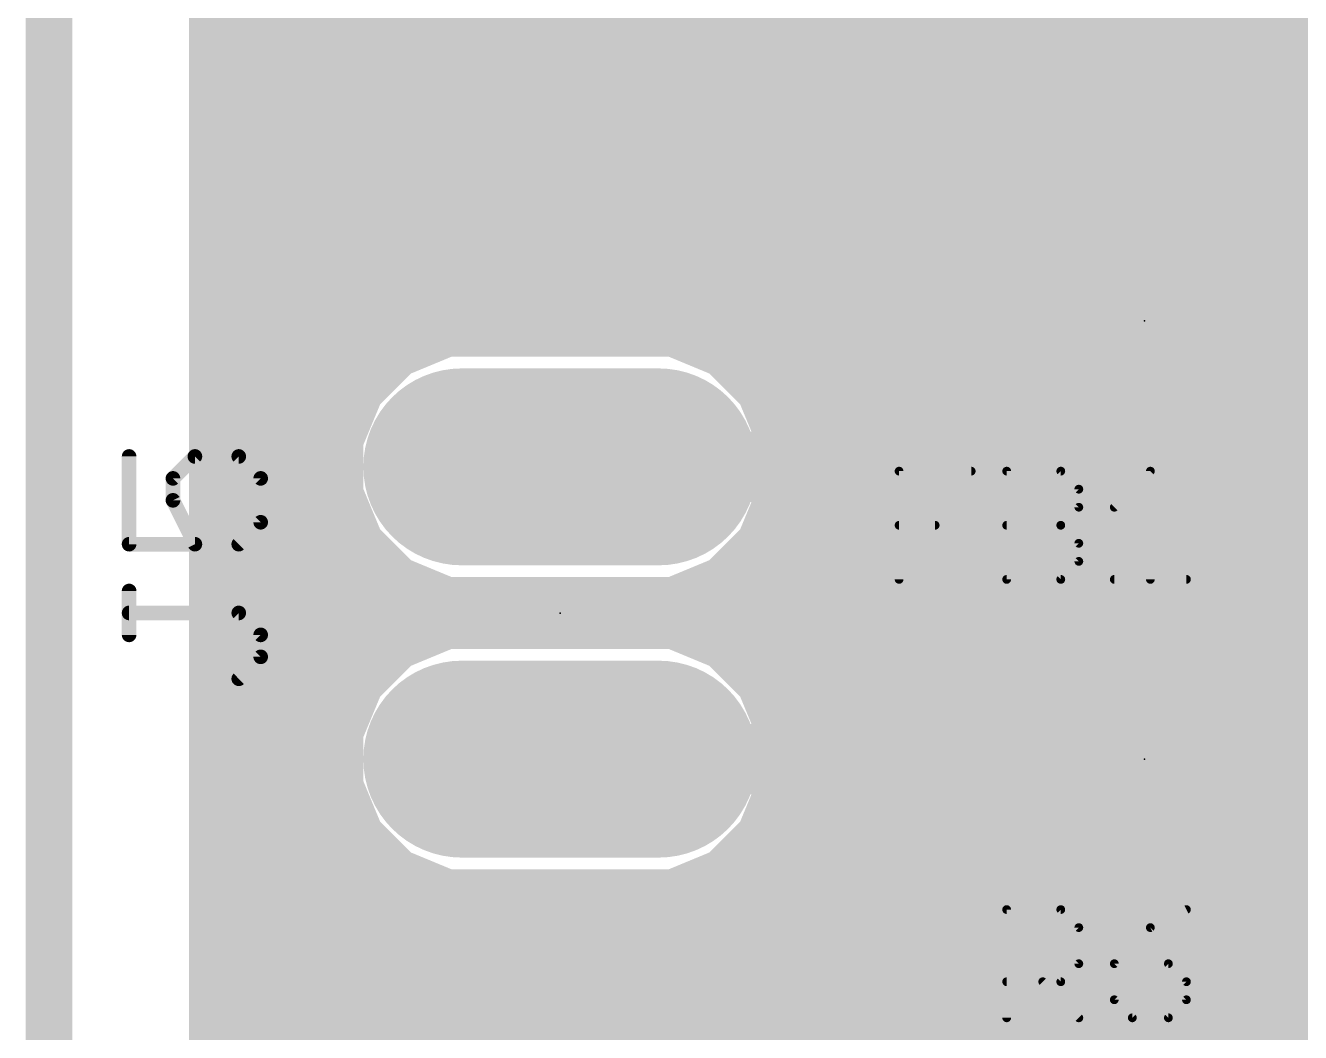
# Model space of a CAD drawing. Extents: x -0.2 to 42.2, y -0.3 to 59.1.
# Drawn here: x -0.2 to 10.88, y 10.96 to 19.71 of the extents above; entities that cross this region are included whole.
import ezdxf

# ---------------------------------------------------------------- set-up
doc = ezdxf.new("R2010")
doc.units = 0
for name, color, linetype in [('1', 22, 'CONTINUOUS'), ('16', 175, 'CONTINUOUS'), ('17', 82, 'CONTINUOUS'), ('18', 82, 'CONTINUOUS'), ('20', 7, 'CONTINUOUS'), ('21', 253, 'CONTINUOUS'), ('23', 7, 'CONTINUOUS'), ('25', 253, 'CONTINUOUS'), ('29', 253, 'CONTINUOUS'), ('30', 253, 'CONTINUOUS')]:
    doc.layers.add(name, color=color, linetype=linetype)

# ---------------------------------------------------------------- blocks, each defined once
blk = doc.blocks.new('RECT')
blk.add_solid([(-0.5, -0.5), (0.5, -0.5), (-0.5, 0.5), (0.5, 0.5)])
blk = doc.blocks.new('LONGP100')
at = {"const_width": 1}
blk.add_lwpolyline([(-0.5, 0), (0.5, 0)], dxfattribs=at)
at = {"const_width": 0.5}
for points in [[(-0.5, 0.25, 1), (-0.5, -0.25)], [(0.5, -0.25, 1), (0.5, 0.25)]]:
    blk.add_lwpolyline(points, format="xyb", dxfattribs=at)
blk = doc.blocks.new('ROUNDV')
at = {"const_width": 0.5}
blk.add_lwpolyline([(0, -0.25, 1), (0, 0.25, 1), (0, -0.25)], format="xyb", dxfattribs=at)

msp = doc.modelspace()

# ---------------------------------------------------------------- linework, layer by layer
at = {"layer": '1'}
for points, const_width in [([(1.4224, 1.4224), (1.4224, 56.5776)], 0.4064), ([(6.35, 17.78), (6.35, 20.549)], 0.6096), ([(1.4224, 19.9136), (5.0421, 19.9136)], 0.4064), ([(5.0421, 19.9394), (5.0421, 19.5807)], 0.4064), ([(7.6579, 19.5807), (7.6579, 19.8378)], 0.4064), ([(7.6579, 19.8378), (9.9821, 19.8378)], 0.4064), ([(9.9821, 19.8378), (9.9821, 19.7712)], 0.4064), ([(9.9821, 19.7712), (10.2202, 19.5331)], 0.4064), ([(5.0421, 19.5807), (5.2802, 19.3426)], 0.4064), ([(7.4198, 19.3426), (7.6579, 19.5807)], 0.4064), ([(10.2202, 19.5331), (12.7918, 19.5331)], 0.4064), ([(1.4224, 19.5072), (5.1156, 19.5072)], 0.4064), ([(7.5844, 19.5072), (16.4338, 19.5072)], 0.4064), ([(5.2802, 19.3426), (5.6388, 19.3426)], 0.4064), ([(5.6388, 19.3426), (5.6388, 17.6385)], 0.4064), ([(7.0612, 18.0746), (7.0612, 19.3426)], 0.4064), ([(7.0612, 19.3426), (7.4198, 19.3426)], 0.4064), ([(1.4224, 19.1008), (5.6388, 19.1008)], 0.4064), ([(7.0612, 19.1008), (16.4338, 19.1008)], 0.4064), ([(1.4224, 18.6944), (5.6388, 18.6944)], 0.4064), ([(7.0612, 18.6944), (16.4338, 18.6944)], 0.4064), ([(1.4224, 18.288), (5.6388, 18.288)], 0.4064), ([(7.0612, 18.288), (7.7433, 18.288)], 0.4064), ([(7.7567, 18.3014), (7.5186, 18.0633)], 0.4064), ([(9.3933, 18.3014), (7.7567, 18.3014)], 0.4064), ([(9.525, 18.1697), (9.3933, 18.3014)], 0.4064), ([(9.4067, 18.288), (9.6433, 18.288)], 0.4064), ([(9.6567, 18.3014), (9.525, 18.1697)], 0.4064), ([(11.2933, 18.3014), (9.6567, 18.3014)], 0.4064), ([(7.2796, 17.8562), (7.0612, 18.0746)], 0.4064), ([(7.5186, 18.0633), (7.5186, 17.8562)], 0.4064), ([(1.4224, 17.8816), (5.6388, 17.8816)], 0.4064), ([(6.985, 17.145), (6.35, 17.78)], 0.6096), ([(7.2542, 17.8816), (7.5186, 17.8816)], 0.4064), ([(7.5186, 17.8562), (7.2796, 17.8562)], 0.4064), ([(5.6388, 17.6385), (5.7471, 17.3771)], 0.4064), ([(1.4224, 17.4752), (5.7065, 17.4752)], 0.4064), ([(5.7471, 17.3771), (5.9471, 17.1771)], 0.4064), ([(8.575, 17.145), (6.985, 17.145)], 0.6096), ([(10.475, 15.24), (10.475, 17.145)], 0.6096), ([(5.9471, 17.1771), (6.5709, 16.5533)], 0.4064), ([(1.4224, 17.0688), (6.0554, 17.0688)], 0.4064), ([(3.4602, 17.0354), (3.0337, 16.8587)], 0.4064), ([(5.4298, 17.0354), (3.4602, 17.0354)], 0.4064), ([(5.8563, 16.8587), (5.4298, 17.0354)], 0.4064), ([(3.0337, 16.8587), (2.7073, 16.5323)], 0.4064), ([(6.1288, 16.5862), (5.8563, 16.8587)], 0.4064), ([(1.4224, 16.6624), (2.8373, 16.6624)], 0.4064), ([(6.0526, 16.6624), (6.4618, 16.6624)], 0.4064), ([(6.4915, 16.5862), (6.1288, 16.5862)], 0.4064), ([(6.5709, 16.5533), (6.4915, 16.5862)], 0.4064), ([(2.7073, 16.5323), (2.5306, 16.1058)], 0.4064), ([(1.4224, 16.256), (2.5928, 16.256)], 0.4064), ([(2.5306, 16.1058), (2.5306, 15.6442)], 0.4064), ([(4.445, 15.875), (6.35, 15.875)], 0.6096), ([(6.35, 15.875), (6.858, 15.367)], 0.6096), ([(1.4224, 15.8496), (2.5306, 15.8496)], 0.4064), ([(2.5306, 15.6442), (2.7073, 15.2177)], 0.4064), ([(1.4224, 15.4432), (2.6138, 15.4432)], 0.4064), ([(6.858, 15.367), (10.348, 15.367)], 0.6096), ([(10.348, 15.367), (10.475, 15.24)], 0.6096), ([(10.475, 13.335), (10.475, 15.24)], 0.6096), ([(2.7073, 15.2177), (3.0337, 14.8913)], 0.4064), ([(5.8563, 14.8913), (6.0921, 15.1271)], 0.4064), ([(6.0921, 15.1271), (6.2551, 14.9641)], 0.4064), ([(1.4224, 15.0368), (2.8881, 15.0368)], 0.4064), ([(6.0019, 15.0368), (6.1824, 15.0368)], 0.4064), ([(3.0337, 14.8913), (3.4602, 14.7146)], 0.4064), ([(5.4298, 14.7146), (5.8563, 14.8913)], 0.4064), ([(6.2551, 14.9641), (6.4551, 14.7641)], 0.4064), ([(6.4551, 14.7641), (6.7165, 14.6558)], 0.4064), ([(3.4602, 14.7146), (5.4298, 14.7146)], 0.4064), ([(6.7165, 14.6558), (9.7638, 14.6558)], 0.4064), ([(9.7638, 14.6558), (9.7638, 14.4914)], 0.4064), ([(1.4224, 14.6304), (9.7638, 14.6304)], 0.4064), ([(3.4602, 14.4954), (3.0337, 14.3187)], 0.4064), ([(5.4298, 14.4954), (3.4602, 14.4954)], 0.4064), ([(5.8563, 14.3187), (5.4298, 14.4954)], 0.4064), ([(7.7567, 14.4914), (7.5186, 14.2533)], 0.4064), ([(9.3933, 14.4914), (7.7567, 14.4914)], 0.4064), ([(9.525, 14.3597), (9.3933, 14.4914)], 0.4064), ([(9.6567, 14.4914), (9.525, 14.3597)], 0.4064), ([(9.7638, 14.4914), (9.6567, 14.4914)], 0.4064), ([(3.0337, 14.3187), (2.7073, 13.9923)], 0.4064), ([(6.1288, 14.0462), (5.8563, 14.3187)], 0.4064), ([(1.4224, 14.224), (2.9389, 14.224)], 0.4064), ([(5.9511, 14.224), (7.5186, 14.224)], 0.4064), ([(7.5186, 14.2533), (7.5186, 14.0462)], 0.4064), ([(2.7073, 13.9923), (2.5306, 13.5658)], 0.4064), ([(7.5186, 14.0462), (6.1288, 14.0462)], 0.4064), ([(1.4224, 13.8176), (2.6349, 13.8176)], 0.4064), ([(2.5306, 13.5658), (2.5306, 13.1042)], 0.4064), ([(4.445, 13.335), (6.985, 13.335)], 0.6096), ([(6.985, 13.335), (8.575, 13.335)], 0.6096), ([(1.4224, 13.4112), (2.5306, 13.4112)], 0.4064), ([(6.655, 13.005), (6.985, 13.335)], 0.4064), ([(2.5306, 13.1042), (2.7073, 12.6777)], 0.4064), ([(1.4224, 13.0048), (2.5718, 13.0048)], 0.4064), ([(6.655, 8.715), (6.655, 13.005)], 0.4064), ([(2.7073, 12.6777), (3.0337, 12.3513)], 0.4064), ([(1.4224, 12.5984), (2.7865, 12.5984)], 0.4064), ([(7.2646, 10.6714), (7.2646, 12.6238)], 0.4064), ([(7.2646, 12.6238), (7.5186, 12.6238)], 0.4064), ([(7.2646, 12.5984), (7.5186, 12.5984)], 0.4064), ([(7.5186, 12.6238), (7.5186, 12.4167)], 0.4064), ([(5.8563, 12.3513), (6.0454, 12.5404)], 0.4064), ([(6.0454, 12.5404), (6.0454, 10.4801)], 0.4064), ([(3.0337, 12.3513), (3.4602, 12.1746)], 0.4064), ([(5.4298, 12.1746), (5.8563, 12.3513)], 0.4064), ([(7.5186, 12.4167), (7.7567, 12.1786)], 0.4064), ([(9.3933, 12.1786), (9.525, 12.3103)], 0.4064), ([(9.525, 12.3103), (9.6567, 12.1786)], 0.4064), ([(1.4224, 12.192), (3.4182, 12.192)], 0.4064), ([(3.4602, 12.1746), (5.4298, 12.1746)], 0.4064), ([(5.4718, 12.192), (6.0454, 12.192)], 0.4064), ([(7.2646, 12.192), (7.7433, 12.192)], 0.4064), ([(7.7567, 12.1786), (9.3933, 12.1786)], 0.4064), ([(9.4067, 12.192), (9.6433, 12.192)], 0.4064), ([(9.6567, 12.1786), (11.2933, 12.1786)], 0.4064), ([(1.4224, 11.7856), (6.0454, 11.7856)], 0.4064), ([(7.2646, 11.7856), (15.6533, 11.7856)], 0.4064), ([(1.4224, 11.3792), (6.0454, 11.3792)], 0.4064), ([(7.2646, 11.3792), (16.9941, 11.3792)], 0.4064), ([(1.4224, 10.9728), (6.0454, 10.9728)], 0.4064), ([(7.2646, 10.9728), (15.8117, 10.9728)], 0.4064)]:
    msp.add_lwpolyline(points, dxfattribs=dict(at, const_width=const_width))
for points, const_width in [([(7.6579, 19.9394, 1), (7.6579, 19.7362)], 0.2032), ([(10.0539, 19.843, 1), (9.9103, 19.6993)], 0.2032), ([(9.9821, 19.7362, 1), (9.9821, 19.9394)], 0.2032), ([(9.8805, 19.7712, 1), (10.0837, 19.7712)], 0.2032), ([(5.1139, 19.6525, 1), (4.9703, 19.5088)], 0.2032), ([(7.7297, 19.5088, 1), (7.5861, 19.6525)], 0.2032), ([(10.2202, 19.6347, 1), (10.2202, 19.4315)], 0.2032), ([(1.4224, 19.6088, 1), (1.4224, 19.4056)], 0.2032), ([(4.9405, 19.5807, 1), (5.1437, 19.5807)], 0.2032), ([(5.1156, 19.4056, 1), (5.1156, 19.6088)], 0.2032), ([(7.5844, 19.6088, 1), (7.5844, 19.4056)], 0.2032), ([(7.5563, 19.5807, 1), (7.7595, 19.5807)], 0.2032), ([(10.1483, 19.4613, 1), (10.292, 19.6049)], 0.2032), ([(5.2802, 19.4442, 1), (5.2802, 19.241)], 0.2032), ([(5.2083, 19.2708, 1), (5.352, 19.4144)], 0.2032), ([(5.7404, 19.3426, 1), (5.5372, 19.3426)], 0.2032), ([(5.6388, 19.241, 1), (5.6388, 19.4442)], 0.2032), ([(7.1628, 19.3426, 1), (6.9596, 19.3426)], 0.2032), ([(7.0612, 19.4442, 1), (7.0612, 19.241)], 0.2032), ([(7.348, 19.4144, 1), (7.4917, 19.2708)], 0.2032), ([(7.4198, 19.241, 1), (7.4198, 19.4442)], 0.2032), ([(1.4224, 19.2024, 1), (1.4224, 18.9992)], 0.2032), ([(5.6388, 18.9992, 1), (5.6388, 19.2024)], 0.2032), ([(7.0612, 19.2024, 1), (7.0612, 18.9992)], 0.2032), ([(1.4224, 18.796, 1), (1.4224, 18.5928)], 0.2032), ([(5.6388, 18.5928, 1), (5.6388, 18.796)], 0.2032), ([(7.0612, 18.796, 1), (7.0612, 18.5928)], 0.2032), ([(1.4224, 18.3896, 1), (1.4224, 18.1864)], 0.2032), ([(5.6388, 18.1864, 1), (5.6388, 18.3896)], 0.2032), ([(7.0612, 18.3896, 1), (7.0612, 18.1864)], 0.2032), ([(7.7567, 18.403, 1), (7.7567, 18.1998)], 0.2032), ([(7.8285, 18.2296, 1), (7.6848, 18.3732)], 0.2032), ([(7.7433, 18.1864, 1), (7.7433, 18.3896)], 0.2032), ([(9.4652, 18.3732, 1), (9.3215, 18.2296)], 0.2032), ([(9.4067, 18.3896, 1), (9.4067, 18.1864)], 0.2032), ([(9.3933, 18.1998, 1), (9.3933, 18.403)], 0.2032), ([(9.6567, 18.403, 1), (9.6567, 18.1998)], 0.2032), ([(9.7285, 18.2296, 1), (9.5848, 18.3732)], 0.2032), ([(9.6433, 18.1864, 1), (9.6433, 18.3896)], 0.2032), ([(9.4532, 18.2416, 1), (9.5968, 18.0979)], 0.2032), ([(9.4532, 18.0979, 1), (9.5968, 18.2416)], 0.2032), ([(7.133, 18.1464, 1), (6.9894, 18.0027)], 0.2032), ([(7.6202, 18.0633, 1), (7.417, 18.0633)], 0.2032), ([(7.4468, 18.1352, 1), (7.5904, 17.9915)], 0.2032), ([(1.4224, 17.9832, 1), (1.4224, 17.78)], 0.2032), ([(5.6388, 17.78, 1), (5.6388, 17.9832)], 0.2032), ([(6.4578, 17.8878, 1), (6.2422, 17.6722)], 0.3048), ([(6.9596, 18.0746, 1), (7.1628, 18.0746)], 0.2032), ([(7.2542, 17.9832, 1), (7.2542, 17.78)], 0.2032), ([(7.5186, 17.78, 1), (7.5186, 17.9832)], 0.2032), ([(7.2796, 17.9578, 1), (7.2796, 17.7546)], 0.2032), ([(7.2077, 17.7844, 1), (7.3514, 17.928)], 0.2032), ([(7.417, 17.8562, 1), (7.6202, 17.8562)], 0.2032), ([(7.5186, 17.7546, 1), (7.5186, 17.9578)], 0.2032), ([(6.1976, 17.78, 1), (6.5024, 17.78)], 0.3048), ([(5.7327, 17.6774, 1), (5.5449, 17.5997)], 0.2032), ([(5.5372, 17.6385, 1), (5.7404, 17.6385)], 0.2032), ([(1.4224, 17.5768, 1), (1.4224, 17.3736)], 0.2032), ([(5.7065, 17.3736, 1), (5.7065, 17.5768)], 0.2032), ([(5.8189, 17.449, 1), (5.6752, 17.3053)], 0.2032), ([(5.6532, 17.3383, 1), (5.8409, 17.416)], 0.2032), ([(6.985, 17.2974, 1), (6.985, 16.9926)], 0.3048), ([(6.8772, 17.0372, 1), (7.0928, 17.2528)], 0.3048), ([(8.575, 16.9926, 1), (8.575, 17.2974)], 0.3048), ([(10.6274, 17.145, 1), (10.3226, 17.145)], 0.3048), ([(6.019, 17.2489, 1), (5.8753, 17.1052)], 0.2032), ([(5.8753, 17.1052, 1), (6.019, 17.2489)], 0.2032), ([(1.4224, 17.1704, 1), (1.4224, 16.9672)], 0.2032), ([(3.4602, 17.137, 1), (3.4602, 16.9338)], 0.2032), ([(3.4991, 16.9415, 1), (3.4213, 17.1293)], 0.2032), ([(5.4687, 17.1293, 1), (5.3909, 16.9415)], 0.2032), ([(5.4298, 16.9338, 1), (5.4298, 17.137)], 0.2032), ([(6.0554, 16.9672, 1), (6.0554, 17.1704)], 0.2032), ([(2.9948, 16.9526, 1), (3.0726, 16.7649)], 0.2032), ([(3.1055, 16.7869, 1), (2.9618, 16.9306)], 0.2032), ([(5.9282, 16.9306, 1), (5.7845, 16.7869)], 0.2032), ([(5.8174, 16.7649, 1), (5.8952, 16.9526)], 0.2032), ([(1.4224, 16.764, 1), (1.4224, 16.5608)], 0.2032), ([(2.8373, 16.5608, 1), (2.8373, 16.764)], 0.2032), ([(6.0526, 16.764, 1), (6.0526, 16.5608)], 0.2032), ([(6.4618, 16.5608, 1), (6.4618, 16.764)], 0.2032), ([(6.1288, 16.6878, 1), (6.1288, 16.4846)], 0.2032), ([(6.057, 16.5144, 1), (6.2007, 16.658)], 0.2032), ([(6.5303, 16.6801, 1), (6.4526, 16.4923)], 0.2032), ([(6.4915, 16.4846, 1), (6.4915, 16.6878)], 0.2032), ([(6.5321, 16.4594, 1), (6.6098, 16.6471)], 0.2032), ([(2.6354, 16.6042, 1), (2.7791, 16.4605)], 0.2032), ([(2.8011, 16.4934, 1), (2.6134, 16.5712)], 0.2032), ([(6.4991, 16.4814, 1), (6.6428, 16.6251)], 0.2032), ([(1.4224, 16.3576, 1), (1.4224, 16.1544)], 0.2032), ([(2.5928, 16.1544, 1), (2.5928, 16.3576)], 0.2032), ([(2.6322, 16.1058, 1), (2.429, 16.1058)], 0.2032), ([(2.4367, 16.1447, 1), (2.6245, 16.0669)], 0.2032), ([(4.445, 16.0274, 1), (4.445, 15.7226)], 0.3048), ([(6.4578, 15.9828, 1), (6.2422, 15.7672)], 0.3048), ([(6.35, 15.7226, 1), (6.35, 16.0274)], 0.3048), ([(1.4224, 15.9512, 1), (1.4224, 15.748)], 0.2032), ([(2.5306, 15.748, 1), (2.5306, 15.9512)], 0.2032), ([(2.6245, 15.6831, 1), (2.4367, 15.6053)], 0.2032), ([(2.429, 15.6442, 1), (2.6322, 15.6442)], 0.2032), ([(1.4224, 15.5448, 1), (1.4224, 15.3416)], 0.2032), ([(2.6138, 15.3416, 1), (2.6138, 15.5448)], 0.2032), ([(6.858, 15.5194, 1), (6.858, 15.2146)], 0.3048), ([(10.4558, 15.4748, 1), (10.2402, 15.2592)], 0.3048), ([(10.348, 15.2146, 1), (10.348, 15.5194)], 0.3048), ([(6.7502, 15.2592, 1), (6.9658, 15.4748)], 0.3048), ([(10.6274, 15.24, 1), (10.3226, 15.24)], 0.3048), ([(2.7791, 15.2895, 1), (2.6354, 15.1458)], 0.2032), ([(10.3672, 15.1322, 1), (10.5828, 15.3478)], 0.3048), ([(2.6134, 15.1788, 1), (2.8011, 15.2566)], 0.2032), ([(6.164, 15.1989, 1), (6.0203, 15.0552)], 0.2032), ([(6.164, 15.0552, 1), (6.0203, 15.1989)], 0.2032), ([(10.3226, 15.24, 1), (10.6274, 15.24)], 0.3048), ([(1.4224, 15.1384, 1), (1.4224, 14.9352)], 0.2032), ([(2.8881, 14.9352, 1), (2.8881, 15.1384)], 0.2032), ([(6.0019, 15.1384, 1), (6.0019, 14.9352)], 0.2032), ([(6.1824, 14.9352, 1), (6.1824, 15.1384)], 0.2032), ([(3.0726, 14.9851, 1), (2.9948, 14.7974)], 0.2032), ([(5.8952, 14.7974, 1), (5.8174, 14.9851)], 0.2032), ([(6.3269, 15.036, 1), (6.1832, 14.8923)], 0.2032), ([(6.1832, 14.8923, 1), (6.3269, 15.036)], 0.2032), ([(2.9618, 14.8194, 1), (3.1055, 14.9631)], 0.2032), ([(5.7845, 14.9631, 1), (5.9282, 14.8194)], 0.2032), ([(6.494, 14.8579, 1), (6.4163, 14.6702)], 0.2032), ([(3.4602, 14.8162, 1), (3.4602, 14.613)], 0.2032), ([(3.4213, 14.6207, 1), (3.4991, 14.8085)], 0.2032), ([(5.3909, 14.8085, 1), (5.4687, 14.6207)], 0.2032), ([(5.4298, 14.613, 1), (5.4298, 14.8162)], 0.2032), ([(6.3833, 14.6922, 1), (6.527, 14.8359)], 0.2032), ([(6.7165, 14.7574, 1), (6.7165, 14.5542)], 0.2032), ([(9.8654, 14.6558, 1), (9.6622, 14.6558)], 0.2032), ([(9.7638, 14.5542, 1), (9.7638, 14.7574)], 0.2032), ([(1.4224, 14.732, 1), (1.4224, 14.5288)], 0.2032), ([(6.6777, 14.5619, 1), (6.7554, 14.7497)], 0.2032), ([(9.7638, 14.5288, 1), (9.7638, 14.732)], 0.2032), ([(3.4602, 14.597, 1), (3.4602, 14.3938)], 0.2032), ([(3.4991, 14.4015, 1), (3.4213, 14.5893)], 0.2032), ([(5.4687, 14.5893, 1), (5.3909, 14.4015)], 0.2032), ([(5.4298, 14.3938, 1), (5.4298, 14.597)], 0.2032), ([(7.7567, 14.593, 1), (7.7567, 14.3898)], 0.2032), ([(7.8285, 14.4196, 1), (7.6848, 14.5632)], 0.2032), ([(9.4652, 14.5632, 1), (9.3215, 14.4196)], 0.2032), ([(9.3933, 14.3898, 1), (9.3933, 14.593)], 0.2032), ([(9.6567, 14.593, 1), (9.6567, 14.3898)], 0.2032), ([(9.7285, 14.4196, 1), (9.5848, 14.5632)], 0.2032), ([(9.7638, 14.3898, 1), (9.7638, 14.593)], 0.2032), ([(3.1055, 14.2469, 1), (2.9618, 14.3906)], 0.2032), ([(5.9282, 14.3906, 1), (5.7845, 14.2469)], 0.2032), ([(9.4532, 14.4316, 1), (9.5968, 14.2879)], 0.2032), ([(9.4532, 14.2879, 1), (9.5968, 14.4316)], 0.2032), ([(9.6622, 14.4914, 1), (9.8654, 14.4914)], 0.2032), ([(1.4224, 14.3256, 1), (1.4224, 14.1224)], 0.2032), ([(2.9948, 14.4126, 1), (3.0726, 14.2249)], 0.2032), ([(2.9389, 14.1224, 1), (2.9389, 14.3256)], 0.2032), ([(5.8174, 14.2249, 1), (5.8952, 14.4126)], 0.2032), ([(5.9511, 14.3256, 1), (5.9511, 14.1224)], 0.2032), ([(7.6202, 14.2533, 1), (7.417, 14.2533)], 0.2032), ([(7.4468, 14.3252, 1), (7.5904, 14.1815)], 0.2032), ([(7.5186, 14.1224, 1), (7.5186, 14.3256)], 0.2032), ([(2.8011, 13.9534, 1), (2.6134, 14.0312)], 0.2032), ([(6.1288, 14.1478, 1), (6.1288, 13.9446)], 0.2032), ([(6.057, 13.9744, 1), (6.2007, 14.118)], 0.2032), ([(7.5186, 13.9446, 1), (7.5186, 14.1478)], 0.2032), ([(2.6354, 14.0642, 1), (2.7791, 13.9205)], 0.2032), ([(7.417, 14.0462, 1), (7.6202, 14.0462)], 0.2032), ([(1.4224, 13.9192, 1), (1.4224, 13.716)], 0.2032), ([(2.6349, 13.716, 1), (2.6349, 13.9192)], 0.2032), ([(2.6322, 13.5658, 1), (2.429, 13.5658)], 0.2032), ([(2.4367, 13.6047, 1), (2.6245, 13.5269)], 0.2032), ([(4.445, 13.4874, 1), (4.445, 13.1826)], 0.3048), ([(6.985, 13.4874, 1), (6.985, 13.1826)], 0.3048), ([(6.985, 13.1826, 1), (6.985, 13.4874)], 0.3048), ([(8.575, 13.1826, 1), (8.575, 13.4874)], 0.3048), ([(1.4224, 13.5128, 1), (1.4224, 13.3096)], 0.2032), ([(2.5306, 13.3096, 1), (2.5306, 13.5128)], 0.2032), ([(7.0568, 13.2632, 1), (6.9132, 13.4068)], 0.2032), ([(10.3226, 13.335, 1), (10.6274, 13.335)], 0.3048), ([(2.6245, 13.1431, 1), (2.4367, 13.0653)], 0.2032), ([(1.4224, 13.1064, 1), (1.4224, 12.9032)], 0.2032), ([(2.429, 13.1042, 1), (2.6322, 13.1042)], 0.2032), ([(2.5718, 12.9032, 1), (2.5718, 13.1064)], 0.2032), ([(6.7566, 13.005, 1), (6.5534, 13.005)], 0.2032), ([(6.5832, 13.0768, 1), (6.7268, 12.9332)], 0.2032), ([(2.7791, 12.7495, 1), (2.6354, 12.6058)], 0.2032), ([(1.4224, 12.7, 1), (1.4224, 12.4968)], 0.2032), ([(2.6134, 12.6388, 1), (2.8011, 12.7166)], 0.2032), ([(2.7865, 12.4968, 1), (2.7865, 12.7)], 0.2032), ([(7.3662, 12.6238, 1), (7.163, 12.6238)], 0.2032), ([(7.2646, 12.7254, 1), (7.2646, 12.5222)], 0.2032), ([(7.2646, 12.7, 1), (7.2646, 12.4968)], 0.2032), ([(7.6202, 12.6238, 1), (7.417, 12.6238)], 0.2032), ([(7.5186, 12.5222, 1), (7.5186, 12.7254)], 0.2032), ([(7.5186, 12.4968, 1), (7.5186, 12.7)], 0.2032), ([(6.147, 12.5404, 1), (5.9438, 12.5404)], 0.2032), ([(6.1172, 12.4685, 1), (5.9736, 12.6122)], 0.2032), ([(3.0726, 12.4451, 1), (2.9948, 12.2574)], 0.2032), ([(5.8952, 12.2574, 1), (5.8174, 12.4451)], 0.2032), ([(7.5904, 12.4885, 1), (7.4468, 12.3448)], 0.2032), ([(2.9618, 12.2794, 1), (3.1055, 12.4231)], 0.2032), ([(5.7845, 12.4231, 1), (5.9282, 12.2794)], 0.2032), ([(7.417, 12.4167, 1), (7.6202, 12.4167)], 0.2032), ([(9.5968, 12.3821, 1), (9.4532, 12.2384)], 0.2032), ([(9.5968, 12.2384, 1), (9.4532, 12.3821)], 0.2032), ([(1.4224, 12.2936, 1), (1.4224, 12.0904)], 0.2032), ([(3.4602, 12.2762, 1), (3.4602, 12.073)], 0.2032), ([(3.4182, 12.0904, 1), (3.4182, 12.2936)], 0.2032), ([(3.4213, 12.0807, 1), (3.4991, 12.2685)], 0.2032), ([(5.3909, 12.2685, 1), (5.4687, 12.0807)], 0.2032), ([(5.4718, 12.2936, 1), (5.4718, 12.0904)], 0.2032), ([(5.4298, 12.073, 1), (5.4298, 12.2762)], 0.2032), ([(6.0454, 12.0904, 1), (6.0454, 12.2936)], 0.2032), ([(7.2646, 12.2936, 1), (7.2646, 12.0904)], 0.2032), ([(7.7567, 12.2802, 1), (7.7567, 12.077)], 0.2032), ([(7.6848, 12.1068, 1), (7.8285, 12.2504)], 0.2032), ([(7.7433, 12.0904, 1), (7.7433, 12.2936)], 0.2032), ([(9.3215, 12.2504, 1), (9.4652, 12.1068)], 0.2032), ([(9.4067, 12.2936, 1), (9.4067, 12.0904)], 0.2032), ([(9.3933, 12.077, 1), (9.3933, 12.2802)], 0.2032), ([(9.6567, 12.2802, 1), (9.6567, 12.077)], 0.2032), ([(9.5848, 12.1068, 1), (9.7285, 12.2504)], 0.2032), ([(9.6433, 12.0904, 1), (9.6433, 12.2936)], 0.2032), ([(1.4224, 11.8872, 1), (1.4224, 11.684)], 0.2032), ([(6.0454, 11.684, 1), (6.0454, 11.8872)], 0.2032), ([(7.2646, 11.8872, 1), (7.2646, 11.684)], 0.2032), ([(1.4224, 11.4808, 1), (1.4224, 11.2776)], 0.2032), ([(6.0454, 11.2776, 1), (6.0454, 11.4808)], 0.2032), ([(7.2646, 11.4808, 1), (7.2646, 11.2776)], 0.2032), ([(1.4224, 11.0744, 1), (1.4224, 10.8712)], 0.2032), ([(6.0454, 10.8712, 1), (6.0454, 11.0744)], 0.2032), ([(7.2646, 11.0744, 1), (7.2646, 10.8712)], 0.2032)]:
    msp.add_lwpolyline(points, format="xyb", dxfattribs=dict(at, const_width=const_width))
at = {"layer": '16', "const_width": 0.4064}
for points in [[(1.4224, 1.4224), (1.4224, 56.5776)], [(1.4224, 19.9136), (40.5776, 19.9136)], [(1.4224, 19.5072), (40.5776, 19.5072)], [(1.4224, 19.1008), (40.5776, 19.1008)], [(1.4224, 18.6944), (40.5776, 18.6944)], [(1.4224, 18.288), (40.5776, 18.288)], [(1.4224, 17.8816), (40.5776, 17.8816)], [(1.4224, 17.4752), (40.5776, 17.4752)], [(1.4224, 17.0688), (40.5776, 17.0688)], [(3.4602, 17.0354), (3.0337, 16.8587)], [(5.4298, 17.0354), (3.4602, 17.0354)], [(5.8563, 16.8587), (5.4298, 17.0354)], [(3.0337, 16.8587), (2.7073, 16.5323)], [(6.1827, 16.5323), (5.8563, 16.8587)], [(1.4224, 16.6624), (2.8373, 16.6624)], [(6.0526, 16.6624), (40.5776, 16.6624)], [(2.7073, 16.5323), (2.5306, 16.1058)], [(6.3594, 16.1058), (6.1827, 16.5323)], [(1.4224, 16.256), (2.5928, 16.256)], [(6.2972, 16.256), (40.5776, 16.256)], [(2.5306, 16.1058), (2.5306, 15.6442)], [(6.3594, 15.6442), (6.3594, 16.1058)], [(1.4224, 15.8496), (2.5306, 15.8496)], [(6.3594, 15.8496), (40.5776, 15.8496)], [(2.5306, 15.6442), (2.7073, 15.2177)], [(6.1827, 15.2177), (6.3594, 15.6442)], [(1.4224, 15.4432), (2.6138, 15.4432)], [(6.2761, 15.4432), (40.5776, 15.4432)], [(2.7073, 15.2177), (3.0337, 14.8913)], [(5.8563, 14.8913), (6.1827, 15.2177)], [(1.4224, 15.0368), (2.8881, 15.0368)], [(6.0019, 15.0368), (40.5776, 15.0368)], [(3.0337, 14.8913), (3.4602, 14.7146)], [(5.4298, 14.7146), (5.8563, 14.8913)], [(3.4602, 14.7146), (5.4298, 14.7146)], [(1.4224, 14.6304), (40.5776, 14.6304)], [(3.4602, 14.4954), (3.0337, 14.3187)], [(5.4298, 14.4954), (3.4602, 14.4954)], [(5.8563, 14.3187), (5.4298, 14.4954)], [(3.0337, 14.3187), (2.7073, 13.9923)], [(6.1827, 13.9923), (5.8563, 14.3187)], [(1.4224, 14.224), (2.9389, 14.224)], [(5.9511, 14.224), (40.5776, 14.224)], [(2.7073, 13.9923), (2.5306, 13.5658)], [(6.3594, 13.5658), (6.1827, 13.9923)], [(1.4224, 13.8176), (2.6349, 13.8176)], [(6.2551, 13.8176), (40.5776, 13.8176)], [(2.5306, 13.5658), (2.5306, 13.1042)], [(6.3594, 13.1042), (6.3594, 13.5658)], [(1.4224, 13.4112), (2.5306, 13.4112)], [(6.3594, 13.4112), (15.7102, 13.4112)], [(2.5306, 13.1042), (2.7073, 12.6777)], [(6.1827, 12.6777), (6.3594, 13.1042)], [(1.4224, 13.0048), (2.5718, 13.0048)], [(6.3182, 13.0048), (15.3496, 13.0048)], [(2.7073, 12.6777), (3.0337, 12.3513)], [(5.8563, 12.3513), (6.1827, 12.6777)], [(1.4224, 12.5984), (2.7865, 12.5984)], [(6.1035, 12.5984), (15.3496, 12.5984)], [(3.0337, 12.3513), (3.4602, 12.1746)], [(5.4298, 12.1746), (5.8563, 12.3513)], [(1.4224, 12.192), (3.4182, 12.192)], [(3.4602, 12.1746), (5.4298, 12.1746)], [(5.4718, 12.192), (15.3496, 12.192)], [(1.4224, 11.7856), (15.6533, 11.7856)], [(1.4224, 11.3792), (40.5776, 11.3792)], [(1.4224, 10.9728), (15.8117, 10.9728)]]:
    msp.add_lwpolyline(points, dxfattribs=at)
at = {"layer": '16', "const_width": 0.2032}
for points in [[(1.4224, 19.6088, 1), (1.4224, 19.4056)], [(1.4224, 19.2024, 1), (1.4224, 18.9992)], [(1.4224, 18.796, 1), (1.4224, 18.5928)], [(1.4224, 18.3896, 1), (1.4224, 18.1864)], [(1.4224, 17.9832, 1), (1.4224, 17.78)], [(1.4224, 17.5768, 1), (1.4224, 17.3736)], [(1.4224, 17.1704, 1), (1.4224, 16.9672)], [(3.4602, 17.137, 1), (3.4602, 16.9338)], [(3.4991, 16.9415, 1), (3.4213, 17.1293)], [(5.4687, 17.1293, 1), (5.3909, 16.9415)], [(5.4298, 16.9338, 1), (5.4298, 17.137)], [(2.9948, 16.9526, 1), (3.0726, 16.7649)], [(3.1055, 16.7869, 1), (2.9618, 16.9306)], [(5.9282, 16.9306, 1), (5.7845, 16.7869)], [(5.8174, 16.7649, 1), (5.8952, 16.9526)], [(1.4224, 16.764, 1), (1.4224, 16.5608)], [(2.8373, 16.5608, 1), (2.8373, 16.764)], [(6.0526, 16.764, 1), (6.0526, 16.5608)], [(2.6354, 16.6042, 1), (2.7791, 16.4605)], [(2.8011, 16.4934, 1), (2.6134, 16.5712)], [(6.2766, 16.5712, 1), (6.0889, 16.4934)], [(6.1109, 16.4605, 1), (6.2546, 16.6042)], [(1.4224, 16.3576, 1), (1.4224, 16.1544)], [(2.5928, 16.1544, 1), (2.5928, 16.3576)], [(6.2972, 16.3576, 1), (6.2972, 16.1544)], [(2.6322, 16.1058, 1), (2.429, 16.1058)], [(6.461, 16.1058, 1), (6.2578, 16.1058)], [(2.4367, 16.1447, 1), (2.6245, 16.0669)], [(6.2655, 16.0669, 1), (6.4533, 16.1447)], [(1.4224, 15.9512, 1), (1.4224, 15.748)], [(2.5306, 15.748, 1), (2.5306, 15.9512)], [(6.3594, 15.9512, 1), (6.3594, 15.748)], [(2.6245, 15.6831, 1), (2.4367, 15.6053)], [(2.429, 15.6442, 1), (2.6322, 15.6442)], [(6.2578, 15.6442, 1), (6.461, 15.6442)], [(6.4533, 15.6053, 1), (6.2655, 15.6831)], [(1.4224, 15.5448, 1), (1.4224, 15.3416)], [(2.6138, 15.3416, 1), (2.6138, 15.5448)], [(6.2761, 15.5448, 1), (6.2761, 15.3416)], [(2.7791, 15.2895, 1), (2.6354, 15.1458)], [(6.2546, 15.1458, 1), (6.1109, 15.2895)], [(2.6134, 15.1788, 1), (2.8011, 15.2566)], [(6.0889, 15.2566, 1), (6.2766, 15.1788)], [(1.4224, 15.1384, 1), (1.4224, 14.9352)], [(2.8881, 14.9352, 1), (2.8881, 15.1384)], [(6.0019, 15.1384, 1), (6.0019, 14.9352)], [(3.0726, 14.9851, 1), (2.9948, 14.7974)], [(5.8952, 14.7974, 1), (5.8174, 14.9851)], [(2.9618, 14.8194, 1), (3.1055, 14.9631)], [(5.7845, 14.9631, 1), (5.9282, 14.8194)], [(3.4602, 14.8162, 1), (3.4602, 14.613)], [(3.4213, 14.6207, 1), (3.4991, 14.8085)], [(5.3909, 14.8085, 1), (5.4687, 14.6207)], [(5.4298, 14.613, 1), (5.4298, 14.8162)], [(1.4224, 14.732, 1), (1.4224, 14.5288)], [(3.4602, 14.597, 1), (3.4602, 14.3938)], [(3.4991, 14.4015, 1), (3.4213, 14.5893)], [(5.4687, 14.5893, 1), (5.3909, 14.4015)], [(5.4298, 14.3938, 1), (5.4298, 14.597)], [(3.1055, 14.2469, 1), (2.9618, 14.3906)], [(5.9282, 14.3906, 1), (5.7845, 14.2469)], [(1.4224, 14.3256, 1), (1.4224, 14.1224)], [(2.9948, 14.4126, 1), (3.0726, 14.2249)], [(2.9389, 14.1224, 1), (2.9389, 14.3256)], [(5.8174, 14.2249, 1), (5.8952, 14.4126)], [(5.9511, 14.3256, 1), (5.9511, 14.1224)], [(2.8011, 13.9534, 1), (2.6134, 14.0312)], [(6.2766, 14.0312, 1), (6.0889, 13.9534)], [(2.6354, 14.0642, 1), (2.7791, 13.9205)], [(6.1109, 13.9205, 1), (6.2546, 14.0642)], [(1.4224, 13.9192, 1), (1.4224, 13.716)], [(2.6349, 13.716, 1), (2.6349, 13.9192)], [(6.2551, 13.9192, 1), (6.2551, 13.716)], [(2.6322, 13.5658, 1), (2.429, 13.5658)], [(6.461, 13.5658, 1), (6.2578, 13.5658)], [(2.4367, 13.6047, 1), (2.6245, 13.5269)], [(6.2655, 13.5269, 1), (6.4533, 13.6047)], [(1.4224, 13.5128, 1), (1.4224, 13.3096)], [(2.5306, 13.3096, 1), (2.5306, 13.5128)], [(6.3594, 13.5128, 1), (6.3594, 13.3096)], [(2.6245, 13.1431, 1), (2.4367, 13.0653)], [(6.4533, 13.0653, 1), (6.2655, 13.1431)], [(1.4224, 13.1064, 1), (1.4224, 12.9032)], [(2.429, 13.1042, 1), (2.6322, 13.1042)], [(2.5718, 12.9032, 1), (2.5718, 13.1064)], [(6.3182, 13.1064, 1), (6.3182, 12.9032)], [(6.2578, 13.1042, 1), (6.461, 13.1042)], [(2.7791, 12.7495, 1), (2.6354, 12.6058)], [(6.2546, 12.6058, 1), (6.1109, 12.7495)], [(1.4224, 12.7, 1), (1.4224, 12.4968)], [(2.6134, 12.6388, 1), (2.8011, 12.7166)], [(2.7865, 12.4968, 1), (2.7865, 12.7)], [(6.1035, 12.7, 1), (6.1035, 12.4968)], [(6.0889, 12.7166, 1), (6.2766, 12.6388)], [(3.0726, 12.4451, 1), (2.9948, 12.2574)], [(5.8952, 12.2574, 1), (5.8174, 12.4451)], [(2.9618, 12.2794, 1), (3.1055, 12.4231)], [(5.7845, 12.4231, 1), (5.9282, 12.2794)], [(1.4224, 12.2936, 1), (1.4224, 12.0904)], [(3.4602, 12.2762, 1), (3.4602, 12.073)], [(3.4182, 12.0904, 1), (3.4182, 12.2936)], [(3.4213, 12.0807, 1), (3.4991, 12.2685)], [(5.3909, 12.2685, 1), (5.4687, 12.0807)], [(5.4718, 12.2936, 1), (5.4718, 12.0904)], [(5.4298, 12.073, 1), (5.4298, 12.2762)], [(1.4224, 11.8872, 1), (1.4224, 11.684)], [(1.4224, 11.4808, 1), (1.4224, 11.2776)], [(1.4224, 11.0744, 1), (1.4224, 10.8712)]]:
    msp.add_lwpolyline(points, format="xyb", dxfattribs=at)
at = {"layer": '20', "const_width": 0.4064}
msp.add_lwpolyline([(0, 0), (0, 58)], dxfattribs=at)
at = {"layer": '21', "const_width": 0.254}
for points in [[(2.54, 17.145), (6.35, 17.145)], [(2.54, 12.065), (2.54, 17.145)], [(6.35, 17.145), (6.35, 12.065)], [(6.35, 12.065), (2.54, 12.065)]]:
    msp.add_lwpolyline(points, dxfattribs=at)
at = {"layer": '21', "const_width": 0.127}
for points in [[(2.54, 17.2085, 1), (2.54, 17.0815)], [(2.6035, 17.145, 1), (2.4765, 17.145)], [(6.4135, 17.145, 1), (6.2865, 17.145)], [(6.35, 17.0815, 1), (6.35, 17.2085)], [(2.54, 12.1285, 1), (2.54, 12.0015)], [(2.4765, 12.065, 1), (2.6035, 12.065)], [(6.2865, 12.065, 1), (6.4135, 12.065)], [(6.35, 12.0015, 1), (6.35, 12.1285)]]:
    msp.add_lwpolyline(points, format="xyb", dxfattribs=at)
at = {"layer": '23'}
for p in [(9.525, 17.145), (4.445, 14.605), (9.525, 13.335)]:
    msp.add_point(p, dxfattribs=at)
at = {"layer": '25'}
for points, const_width in [([(0.6975, 15.9655), (0.6975, 15.2029)], 0.127), ([(1.0789, 15.7749), (1.2695, 15.9655)], 0.127), ([(1.2695, 15.9655), (1.6508, 15.9655)], 0.127), ([(1.6508, 15.9655), (1.8415, 15.7749)], 0.127), ([(7.3915, 14.8971), (7.3915, 15.8377)], 0.0762), ([(7.3915, 15.8377), (8.0186, 15.8377)], 0.0762), ([(8.3271, 14.8971), (8.3271, 15.8377)], 0.0762), ([(8.3271, 15.8377), (8.7974, 15.8377)], 0.0762), ([(8.7974, 15.8377), (8.9541, 15.6809)], 0.0762), ([(9.2626, 15.5242), (9.5761, 15.8377)], 0.0762), ([(9.5761, 15.8377), (9.5761, 14.8971)], 0.0762), ([(1.0789, 15.5842), (1.0789, 15.7749)], 0.127), ([(1.8415, 15.7749), (1.8415, 15.3936)], 0.127), ([(1.2695, 15.2029), (1.0789, 15.5842)], 0.127), ([(8.9541, 15.6809), (8.9541, 15.5242)], 0.0762), ([(8.9541, 15.5242), (8.7974, 15.3674)], 0.0762), ([(1.8415, 15.3936), (1.6508, 15.2029)], 0.127), ([(7.3915, 15.3674), (7.7051, 15.3674)], 0.0762), ([(8.3271, 15.3674), (8.7974, 15.3674)], 0.0762), ([(8.7974, 15.3674), (8.9541, 15.2106)], 0.0762), ([(0.6975, 15.2029), (1.2695, 15.2029)], 0.127), ([(8.9541, 15.2106), (8.9541, 15.0539)], 0.0762), ([(8.9541, 15.0539), (8.7974, 14.8971)], 0.0762), ([(0.6975, 14.4148), (0.6975, 14.7962)], 0.127), ([(8.7974, 14.8971), (8.3271, 14.8971)], 0.0762), ([(9.2626, 14.8971), (9.8896, 14.8971)], 0.0762), ([(1.6508, 14.6055), (0.6975, 14.6055)], 0.127), ([(1.8415, 14.4148), (1.6508, 14.6055)], 0.127), ([(1.8415, 14.2242), (1.8415, 14.4148)], 0.127), ([(1.6508, 14.0335), (1.8415, 14.2242)], 0.127), ([(8.3271, 11.0871), (8.3271, 12.0277)], 0.0762), ([(8.3271, 12.0277), (8.7974, 12.0277)], 0.0762), ([(8.7974, 12.0277), (8.9541, 11.8709)], 0.0762), ([(9.8896, 12.0277), (9.5761, 11.8709)], 0.0762), ([(8.9541, 11.8709), (8.9541, 11.5574)], 0.0762), ([(9.5761, 11.8709), (9.2626, 11.5574)], 0.0762), ([(8.9541, 11.5574), (8.7974, 11.4006)], 0.0762), ([(9.2626, 11.5574), (9.2626, 11.2439)], 0.0762), ([(9.7329, 11.5574), (9.2626, 11.5574)], 0.0762), ([(9.8896, 11.4006), (9.7329, 11.5574)], 0.0762), ([(8.7974, 11.4006), (8.3271, 11.4006)], 0.0762), ([(8.6406, 11.4006), (8.9541, 11.0871)], 0.0762), ([(9.8896, 11.2439), (9.8896, 11.4006)], 0.0762), ([(9.2626, 11.2439), (9.4193, 11.0871)], 0.0762), ([(9.7329, 11.0871), (9.8896, 11.2439)], 0.0762), ([(9.4193, 11.0871), (9.7329, 11.0871)], 0.0762)]:
    msp.add_lwpolyline(points, dxfattribs=dict(at, const_width=const_width))
for points, const_width in [([(0.7293, 15.9655, 1), (0.6658, 15.9655)], 0.0635), ([(1.2695, 15.9973, 1), (1.2695, 15.9338)], 0.0635), ([(1.292, 15.9431, 1), (1.2471, 15.988)], 0.0635), ([(1.6733, 15.988, 1), (1.6284, 15.9431)], 0.0635), ([(1.6508, 15.9338, 1), (1.6508, 15.9973)], 0.0635), ([(7.4106, 15.8377, 1), (7.3725, 15.8377)], 0.0381), ([(7.3915, 15.8568, 1), (7.3915, 15.8187)], 0.0381), ([(8.0186, 15.8187, 1), (8.0186, 15.8568)], 0.0381), ([(8.3461, 15.8377, 1), (8.308, 15.8377)], 0.0381), ([(8.3271, 15.8568, 1), (8.3271, 15.8187)], 0.0381), ([(8.8108, 15.8512, 1), (8.7839, 15.8242)], 0.0381), ([(8.7974, 15.8187, 1), (8.7974, 15.8568)], 0.0381), ([(9.5952, 15.8377, 1), (9.5571, 15.8377)], 0.0381), ([(9.5896, 15.8242, 1), (9.5626, 15.8512)], 0.0381), ([(1.1106, 15.7749, 1), (1.0471, 15.7749)], 0.0635), ([(1.0564, 15.7973, 1), (1.1013, 15.7524)], 0.0635), ([(1.8733, 15.7749, 1), (1.8098, 15.7749)], 0.0635), ([(1.819, 15.7524, 1), (1.864, 15.7973)], 0.0635), ([(1.1072, 15.5984, 1), (1.0505, 15.57)], 0.0635), ([(8.9732, 15.6809, 1), (8.9351, 15.6809)], 0.0381), ([(8.9407, 15.6675, 1), (8.9676, 15.6944)], 0.0381), ([(1.0471, 15.5842, 1), (1.1106, 15.5842)], 0.0635), ([(8.9351, 15.5242, 1), (8.9732, 15.5242)], 0.0381), ([(8.9676, 15.5107, 1), (8.9407, 15.5376)], 0.0381), ([(9.2491, 15.5376, 1), (9.2761, 15.5107)], 0.0381), ([(1.8098, 15.3936, 1), (1.8733, 15.3936)], 0.0635), ([(1.864, 15.3711, 1), (1.819, 15.416)], 0.0635), ([(7.3915, 15.3864, 1), (7.3915, 15.3483)], 0.0381), ([(7.7051, 15.3483, 1), (7.7051, 15.3864)], 0.0381), ([(8.3271, 15.3864, 1), (8.3271, 15.3483)], 0.0381), ([(8.8108, 15.3809, 1), (8.7839, 15.3539)], 0.0381), ([(8.7839, 15.3809, 1), (8.8108, 15.3539)], 0.0381), ([(8.7974, 15.3483, 1), (8.7974, 15.3864)], 0.0381), ([(0.6975, 15.2346, 1), (0.6975, 15.1711)], 0.0635), ([(0.6658, 15.2029, 1), (0.7293, 15.2029)], 0.0635), ([(1.2411, 15.1887, 1), (1.2979, 15.2171)], 0.0635), ([(1.2695, 15.1711, 1), (1.2695, 15.2346)], 0.0635), ([(1.6284, 15.2253, 1), (1.6733, 15.1804)], 0.0635), ([(8.9732, 15.2106, 1), (8.9351, 15.2106)], 0.0381), ([(8.9407, 15.1972, 1), (8.9676, 15.2241)], 0.0381), ([(8.9676, 15.0404, 1), (8.9407, 15.0673)], 0.0381), ([(8.9351, 15.0539, 1), (8.9732, 15.0539)], 0.0381), ([(0.7293, 14.7962, 1), (0.6658, 14.7962)], 0.0635), ([(7.3725, 14.8971, 1), (7.4106, 14.8971)], 0.0381), ([(8.3271, 14.9162, 1), (8.3271, 14.878)], 0.0381), ([(8.308, 14.8971, 1), (8.3461, 14.8971)], 0.0381), ([(8.7839, 14.9106, 1), (8.8108, 14.8836)], 0.0381), ([(8.7974, 14.878, 1), (8.7974, 14.9162)], 0.0381), ([(9.2626, 14.9162, 1), (9.2626, 14.878)], 0.0381), ([(9.5571, 14.8971, 1), (9.5952, 14.8971)], 0.0381), ([(9.8896, 14.878, 1), (9.8896, 14.9162)], 0.0381), ([(0.6975, 14.6372, 1), (0.6975, 14.5737)], 0.0635), ([(1.6733, 14.6279, 1), (1.6284, 14.583)], 0.0635), ([(1.6508, 14.5737, 1), (1.6508, 14.6372)], 0.0635), ([(0.6658, 14.4148, 1), (0.7293, 14.4148)], 0.0635), ([(1.8733, 14.4148, 1), (1.8098, 14.4148)], 0.0635), ([(1.819, 14.3924, 1), (1.864, 14.4373)], 0.0635), ([(1.8098, 14.2242, 1), (1.8733, 14.2242)], 0.0635), ([(1.864, 14.2017, 1), (1.819, 14.2466)], 0.0635), ([(1.6284, 14.056, 1), (1.6733, 14.011)], 0.0635), ([(8.3461, 12.0277, 1), (8.308, 12.0277)], 0.0381), ([(8.3271, 12.0468, 1), (8.3271, 12.0087)], 0.0381), ([(8.8108, 12.0412, 1), (8.7839, 12.0142)], 0.0381), ([(8.7974, 12.0087, 1), (8.7974, 12.0468)], 0.0381), ([(9.8982, 12.0107, 1), (9.8811, 12.0447)], 0.0381), ([(8.9732, 11.8709, 1), (8.9351, 11.8709)], 0.0381), ([(8.9407, 11.8575, 1), (8.9676, 11.8844)], 0.0381), ([(9.5676, 11.888, 1), (9.5846, 11.8539)], 0.0381), ([(9.5896, 11.8575, 1), (9.5626, 11.8844)], 0.0381), ([(8.9351, 11.5574, 1), (8.9732, 11.5574)], 0.0381), ([(8.9676, 11.5439, 1), (8.9407, 11.5709)], 0.0381), ([(9.2816, 11.5574, 1), (9.2435, 11.5574)], 0.0381), ([(9.2626, 11.5765, 1), (9.2626, 11.5384)], 0.0381), ([(9.2491, 11.5709, 1), (9.2761, 11.5439)], 0.0381), ([(9.7464, 11.5709, 1), (9.7194, 11.5439)], 0.0381), ([(9.7329, 11.5384, 1), (9.7329, 11.5765)], 0.0381), ([(8.3271, 11.4197, 1), (8.3271, 11.3816)], 0.0381), ([(8.6541, 11.4141, 1), (8.6271, 11.3872)], 0.0381), ([(8.7839, 11.4141, 1), (8.8108, 11.3872)], 0.0381), ([(8.7974, 11.3816, 1), (8.7974, 11.4197)], 0.0381), ([(9.9087, 11.4006, 1), (9.8706, 11.4006)], 0.0381), ([(9.8762, 11.3872, 1), (9.9031, 11.4141)], 0.0381), ([(9.2435, 11.2439, 1), (9.2816, 11.2439)], 0.0381), ([(9.2761, 11.2573, 1), (9.2491, 11.2304)], 0.0381), ([(9.8706, 11.2439, 1), (9.9087, 11.2439)], 0.0381), ([(9.9031, 11.2304, 1), (9.8762, 11.2573)], 0.0381), ([(8.308, 11.0871, 1), (8.3461, 11.0871)], 0.0381), ([(8.9407, 11.0736, 1), (8.9676, 11.1006)], 0.0381), ([(9.4193, 11.1062, 1), (9.4193, 11.0681)], 0.0381), ([(9.4059, 11.0736, 1), (9.4328, 11.1006)], 0.0381), ([(9.7194, 11.1006, 1), (9.7464, 11.0736)], 0.0381), ([(9.7329, 11.0681, 1), (9.7329, 11.1062)], 0.0381)]:
    msp.add_lwpolyline(points, format="xyb", dxfattribs=dict(at, const_width=const_width))

# ---------------------------------------------------------------- block references
at = {"layer": '1', "xscale": 1.3, "yscale": 1.5, "rotation": 180}
for p in [(8.575, 17.145), (10.475, 17.145), (8.575, 13.335), (10.475, 13.335)]:
    msp.add_blockref('RECT', p, dxfattribs=at)
at = {"layer": '17', "xscale": 1.508, "yscale": 1.508, "rotation": 180}
for p in [(4.445, 15.875), (4.445, 15.875), (4.445, 13.335), (4.445, 13.335)]:
    msp.add_blockref('LONGP100', p, dxfattribs=at)
at = {"layer": '18', "xscale": 1.0064, "yscale": 1.0064}
msp.add_blockref('ROUNDV', (3.175, 19.05), dxfattribs=at)
msp.add_blockref('ROUNDV', (3.175, 19.05), dxfattribs=at)
at = {"layer": '21', "xscale": 1.27, "yscale": 1.27, "rotation": 90}
msp.add_blockref('RECT', (1.905, 12.7), dxfattribs=at)
at = {"layer": '29'}
for name, p, xscale, yscale, rotation in [('RECT', (6.35, 20.549), 1.8032, 2.0062, 90), ('RECT', (8.575, 17.145), 1.5032, 1.7032, 180), ('RECT', (10.475, 17.145), 1.5032, 1.7032, 180), ('LONGP100', (4.445, 15.875), 1.7112, 1.7112, 180), ('LONGP100', (4.445, 13.335), 1.7112, 1.7112, 180), ('RECT', (8.575, 13.335), 1.5032, 1.7032, 180), ('RECT', (10.475, 13.335), 1.5032, 1.7032, 180)]:
    msp.add_blockref(name, p, dxfattribs=dict(at, xscale=xscale, yscale=yscale, rotation=rotation))
at = {"layer": '29', "xscale": 1.2096, "yscale": 1.2096}
msp.add_blockref('ROUNDV', (3.175, 19.05), dxfattribs=at)
at = {"layer": '30', "xscale": 1.2096, "yscale": 1.2096}
msp.add_blockref('ROUNDV', (3.175, 19.05), dxfattribs=at)
at = {"layer": '30', "xscale": 1.7112, "yscale": 1.7112, "rotation": 180}
for p in [(4.445, 15.875), (4.445, 13.335)]:
    msp.add_blockref('LONGP100', p, dxfattribs=at)

doc.saveas('drawing.dxf')
